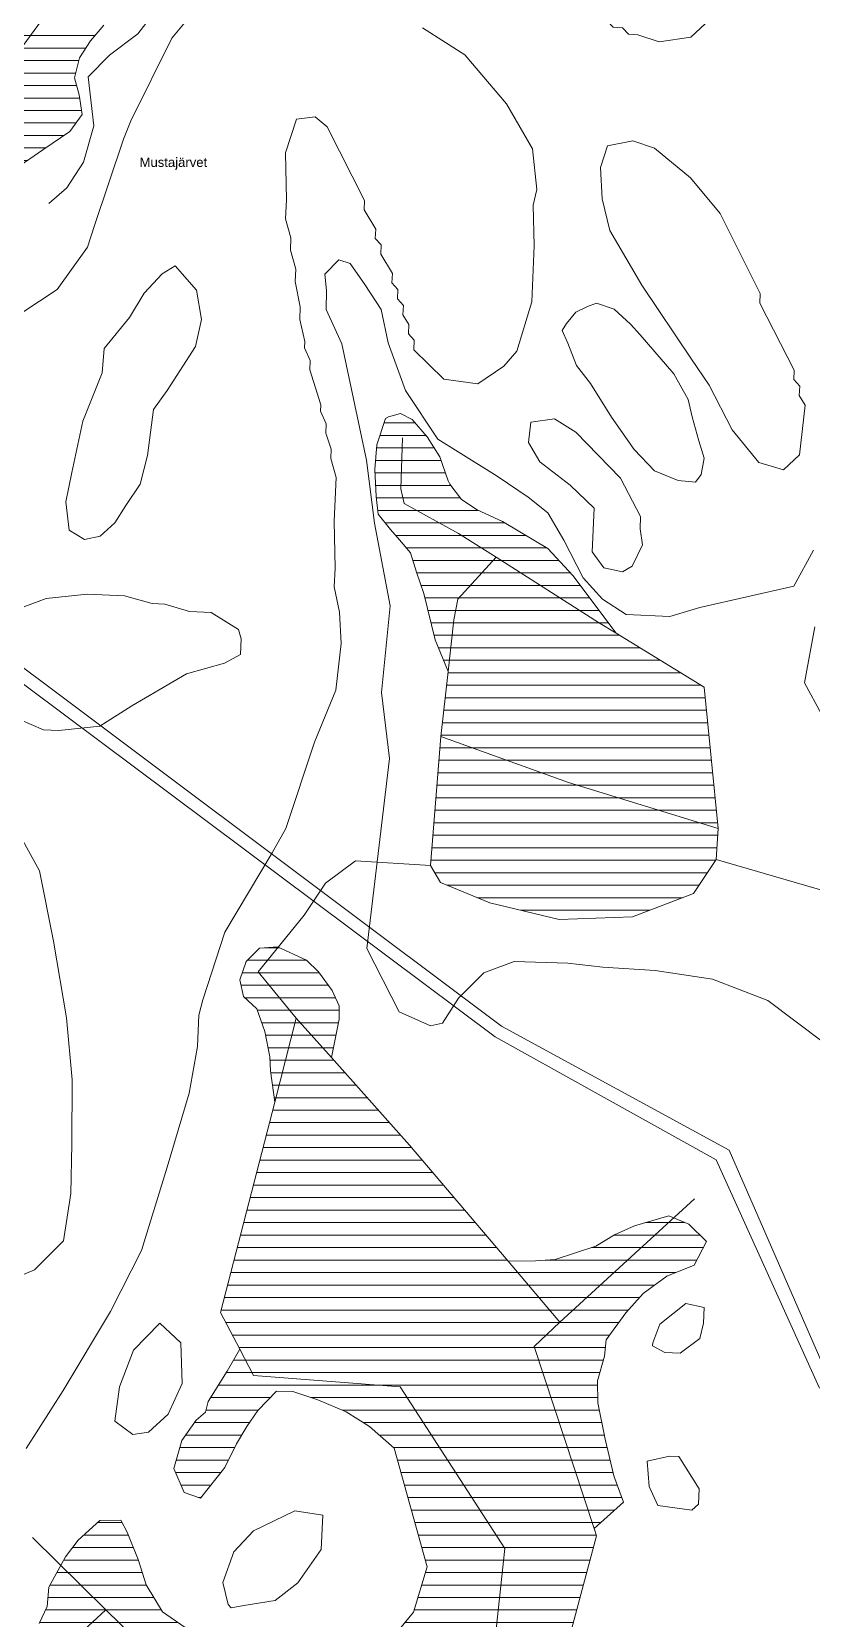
# Model space of a CAD drawing. Header units: millimetres. Extents: x 396621004 to 402046651, y 6785344214 to 6789799943.
# Drawn here: x 398049689 to 398299774, y 6787338604 to 6787846776 of the extents above; entities that cross this region are included whole.
import ezdxf

# ---------------------------------------------------------------- set-up
doc = ezdxf.new("R2010")
doc.units = ezdxf.units.MM
doc.header["$MEASUREMENT"] = 0
for name, color, linetype, lineweight in [('02 Korkeuskayrat_Kynä_nro__2', 8, 'Continuous', 15), ('02 Nimistö_Kynä_nro__41', 7, 'Continuous', 35), ('02 Suot_Kynä_nro__101', 252, 'Continuous', 15)]:
    doc.layers.add(name, color=color, linetype=linetype, lineweight=lineweight)
for name, color, linetype, lineweight, true_color in [('02 Maaston rajat_Kynä_nro__82', 7, 'Continuous', 20, 0xaaaaaa), ('02 Suot_Kynä_nro__102', 7, 'Continuous', 15, 0xcccccc), ('02 Tiet_Kynä_nro__102', 7, 'Continuous', 15, 0xcccccc), ('02 Vesialueet_Kynä_nro__105', 7, 'Continuous', 15, 0xcae6ff)]:
    doc.layers.add(name, color=color, linetype=linetype, lineweight=lineweight, true_color=true_color)
doc.styles.add('LUOTU_TYYLI_5', font='')
doc.styles.get('LUOTU_TYYLI_5').set_extended_font_data('Arial')
pattern_1 = [(0, (1245072124.6, 6788065563.7), (0, 4000), [])]

msp = doc.modelspace()

# ---------------------------------------------------------------- hatches: boundary and pattern name
at = {"layer": '02 Suot_Kynä_nro__102', "linetype": 'Continuous', "lineweight": 15, "true_color": 0xcccccc}
h = msp.add_hatch(dxfattribs=at)
h.set_pattern_fill('KAJO___suo', color=254, style=0, pattern_type=2)
h.set_pattern_definition(pattern_1)
h.paths.add_polyline_path([(398287430.92, 6788080109.44), (398283817.23, 6788095602.98), (398283556.1, 6788103084.69), (398283581.37, 6788106065.37), (398283008.57, 6788108906.02), (398281433.37, 6788114417.29), (398281197.51, 6788115317.49), (398280355.15, 6788119928.55), (398280279.34, 6788125569.84), (398283303.39, 6788137992.68), (398287877.37, 6788152405.98), (398291676.38, 6788159617.63), (398294666.73, 6788166429.18), (398296470.56, 6788168480.71), (398286024.19, 6788175771.32), (398273018.26, 6788186883.86), (398273793.22, 6788192855.23), (398281037.46, 6788209038.93), (398287498.31, 6788218751.15), (398308548.71, 6788230303.8), (398327577.47, 6788241436.34), (398349293.34, 6788256459.78), (398356318.56, 6788278664.86), (398355294.26, 6788285162.72), (398349529.2, 6788277374.57), (398338140.58, 6788266552.09), (398325547.4, 6788260330.67), (398311345.33, 6788254309.29), (398297926.64, 6788258890.34), (398288711.3, 6788266482.07), (398278291.39, 6788276884.45), (398264274.63, 6788284266.14), (398249255.48, 6788295658.75), (398235221.87, 6788310652.18), (398225408.46, 6788319044.1), (398213590.24, 6788324235.29), (398200988.64, 6788321814.73), (398188782.94, 6788319194.13), (398176383.5, 6788318784.04), (398168372.73, 6788320974.54), (398161566.51, 6788319764.26), (398154179.07, 6788312342.57), (398149588.25, 6788304540.78), (398151003.4, 6788294928.58), (398153816.86, 6788283325.93), (398159216.35, 6788274753.97), (398143683.35, 6788227023.05), (398131494.5, 6788224852.55), (398125892.86, 6788225852.78), (398118480.15, 6788229043.51), (398112069.84, 6788235645.02), (398104454.97, 6788239435.89), (398098457.41, 6788235224.92), (398090876.23, 6788223002.13), (398087489.97, 6788211989.61), (398073936.51, 6788175751.32), (398070550.25, 6788163538.52), (398072369.74, 6788152936.1), (398074391.38, 6788138322.75), (398075478.02, 6788131761.25), (398077592.33, 6788129590.76), (398080287.86, 6788127010.17), (398083362.44, 6788125109.73), (398086352.8, 6788123369.33), (398088163.86, 6788122429.12), (398095812.42, 6788120668.72), (398101380.38, 6788119358.42), (398105137.27, 6788117758.05), (398116829.14, 6788107505.7), (398124654.6, 6788095522.96), (398128192.48, 6788086880.99), (398132244.2, 6788075038.28), (398135891.59, 6788064685.91), (398140187.59, 6788052033.01), (398141931.26, 6788041200.54), (398141072.06, 6788028177.56), (398138241.75, 6788019665.61), (398135251.4, 6788009973.39), (398135234.55, 6788001881.54), (398135512.53, 6787992669.43), (398131797.75, 6787981696.92), (398122910.93, 6787969844.21), (398114967.54, 6787962782.59), (398104328.61, 6787956141.08), (398093293.79, 6787951349.98), (398080254.16, 6787947259.04), (398068789.73, 6787943668.22), (398060458.86, 6787938767.1), (398057712.79, 6787934526.13), (398054191.75, 6787927414.5), (398045608.18, 6787915941.88), (398036603.42, 6787898917.98), (398032415.87, 6787885500.71), (398037277.3, 6787871331.67), (398037673.21, 6787858298.69), (398040006.53, 6787843685.35), (398040208.69, 6787837163.86), (398038481.87, 6787832232.73), (398034758.67, 6787827401.62), (398028752.69, 6787816669.17), (398018189.58, 6787804636.41), (398011122.24, 6787792443.63), (398001628.92, 6787781871.21), (397992388.3, 6787776790.04), (397983459.36, 6787778700.48), (397973637.52, 6787782651.38), (397963984.15, 6787790603.2), (397954912.01, 6787800035.36), (397942975.87, 6787812598.24), (397930938.64, 6787823160.65), (397920367.11, 6787832652.82), (397908313.03, 6787842725.13), (397892721.08, 6787851947.24), (397884339.66, 6787854837.9), (397874374.63, 6787855788.12), (397866860.84, 6787855638.08), (397857165.35, 6787851577.15), (397851934.34, 6787846806.06), (397849685.25, 6787841404.83), (397848910.29, 6787835433.46), (397850611.84, 6787828851.95), (397856735.75, 6787820560.06), (397866751.33, 6787809587.55), (397878139.94, 6787796054.45), (397888147.1, 6787785081.94), (397909071.15, 6787761096.45), (397937618.5, 6787728749.05), (397940979.49, 6787725588.33), (397946446.36, 6787724838.16), (397952536.58, 6787726558.55), (397959123.78, 6787728258.94), (397964615.92, 6787728008.88), (397974016.58, 6787725578.33), (397980418.46, 6787723277.8), (397984731.31, 6787719076.84), (397987519.5, 6787714435.78), (397991377.48, 6787700252.53), (397993543.2, 6787690228.45), (397997105.48, 6787694281.17), (397997375.03, 6787705753.79), (397997577.2, 6787722277.57), (397999034.47, 6787734470.36), (398005638.52, 6787748913.67), (398011400.21, 6787757555.64), (398018425.44, 6787767297.87), (398025602.29, 6787777790.27), (398029873.02, 6787785322), (398034211.14, 6787792323.6), (398044605.78, 6787802966.03), (398053214.62, 6787809017.42), (398061916.13, 6787814868.76), (398065900.46, 6787820310), (398064872.79, 6787826541.43), (398063415.52, 6787832062.69), (398064948.6, 6787838464.15), (398068494.91, 6787843915.4), (398072824.61, 6787848886.54), (398081037.55, 6787857348.47), (398087153.03, 6787865500.34), (398088989.36, 6787872922.04), (398090236.05, 6787878923.41), (398094296.19, 6787886285.09), (398100698.07, 6787892006.4), (398108169.75, 6787895427.19), (398113232.29, 6787896367.4), (398120021.65, 6787896257.38), (398126448.81, 6787895167.13), (398134164.76, 6787893076.65), (398142546.18, 6787890085.96), (398153303.03, 6787885734.97), (398165584.54, 6787881634.03), (398174900.96, 6787880073.67), (398190257.06, 6787881734.05), (398200567.46, 6787888535.61), (398211804.45, 6787894306.93), (398229392.79, 6787891636.32), (398235045.04, 6787892488.68), (398221019.8, 6787893936.84), (398215864.6, 6787901678.62), (398213598.67, 6787906789.79), (398211400.12, 6787913401.3), (398205048.78, 6787927704.57), (398206346.01, 6787934156.05), (398198857.49, 6787945508.64), (398193685.44, 6787952750.3), (398189128.31, 6787962472.52), (398181589.25, 6787972834.89), (398178986.38, 6787981456.87), (398179373.86, 6787989948.81), (398182170.47, 6787996330.27), (398188892.45, 6788001031.35), (398196027.18, 6788003701.96), (398207853.82, 6787999661.03), (398216184.69, 6787995770.14), (398225964.41, 6787990819.01), (398236729.68, 6787985317.75), (398252574.35, 6787981586.9), (398262977.41, 6787979106.33), (398274483.95, 6787979076.32), (398284701.7, 6787983617.36), (398294136.05, 6787992689.44), (398297589.7, 6788002541.69), (398297117.98, 6788014084.33), (398294742.55, 6788027707.45), (398295340.53, 6788040839.23), (398291398.4, 6788053313.31)])
h = msp.add_hatch(dxfattribs=at)
h.set_pattern_fill('KAJO___suo', color=254, style=0, pattern_type=2)
h.set_pattern_definition(pattern_1)
h.paths.add_polyline_path([(398218703.33, 6787562621.05), (398242137.59, 6787563411.23), (398261730.73, 6787570902.94), (398268932.85, 6787581825.44), (398269589.88, 6787591717.7), (398265142.26, 6787636998.06), (398236923.43, 6787654232.01), (398223041.45, 6787672666.22), (398215022.24, 6787681398.22), (398200483.23, 6787690010.19), (398192430.33, 6787693731.04), (398187350.94, 6787697031.8), (398183636.16, 6787702002.93), (398183097.06, 6787702993.16), (398180494.19, 6787710684.92), (398176341.39, 6787717096.39), (398171565.24, 6787722647.66), (398167799.93, 6787724598.1), (398163992.49, 6787723457.84), (398163057.48, 6787722947.73), (398160235.59, 6787714575.81), (398159570.13, 6787706613.99), (398160067.12, 6787698002.02), (398160698.89, 6787692350.73), (398164657.95, 6787687459.61), (398167564.07, 6787684148.85), (398171076.68, 6787679927.88), (398172980.4, 6787673806.48), (398175338.99, 6787666904.9), (398179003.22, 6787652161.53), (398183130.75, 6787642009.21), (398180805.86, 6787621204.45), (398177453.29, 6787579885), (398180645.81, 6787574403.74), (398196515.74, 6787567942.26)])
h = msp.add_hatch(dxfattribs=at)
h.set_pattern_fill('KAJO___suo', color=254, style=0, pattern_type=2)
h.set_pattern_definition(pattern_1)
h.paths.add_polyline_path([(398202327.98, 6787453176.01), (398170689.2, 6787490364.52), (398145705, 6787518380.93), (398148173.1, 6787530673.74), (398148164.67, 6787534934.71), (398145940.86, 6787539825.83), (398141526.93, 6787545837.21), (398137736.34, 6787549568.06), (398128453.61, 6787553859.04), (398122666.64, 6787553448.95), (398118412.76, 6787549177.97), (398116315.3, 6787543286.62), (398117511.44, 6787537955.4), (398121790.6, 6787533954.49), (398124385.04, 6787526782.85), (398125926.55, 6787518680.99), (398126162.41, 6787514159.96), (398127535.44, 6787504087.66), (398110225.09, 6787436802.26), (398116365.84, 6787425009.56), (398112339.39, 6787417987.96), (398106266.03, 6787408325.75), (398105314.17, 6787404864.96), (398102408.05, 6787402284.37), (398097775.11, 6787395782.88), (398095256.47, 6787386910.85), (398098566.92, 6787379199.08), (398103730.54, 6787377398.67), (398111564.43, 6787387220.92), (398115253.94, 6787394772.65), (398118589.65, 6787400343.92), (398122135.96, 6787405395.08), (398128108.24, 6787411616.5), (398133297.14, 6787411456.46), (398141383.73, 6787408795.86), (398150439.03, 6787405014.99), (398157935.97, 6787400323.92), (398165803.55, 6787393352.32), (398176391.93, 6787355413.64), (398172045.39, 6787340880.32), (398164506.32, 6787331798.24), (398156116.49, 6787325516.8), (398149116.53, 6787321405.86), (398133718.32, 6787319545.44), (398126474.08, 6787319965.53), (398117595.68, 6787322476.11), (398113013.28, 6787325496.8), (398106763.02, 6787330117.86), (398100276.9, 6787335008.97), (398091600.66, 6787341020.35), (398086327.53, 6787349592.31), (398083792.04, 6787357754.18), (398080287.86, 6787366476.17), (398078257.78, 6787370357.06), (398071485.26, 6787370247.04), (398064603.24, 6787363875.58), (398060534.67, 6787358604.37), (398055211, 6787348882.15), (398054604.51, 6787342650.72), (398052035.33, 6787337289.5), (398047115.99, 6787334568.87), (398042937.92, 6787327297.21), (398042685.21, 6787318535.21), (398042895.8, 6787313514.06), (398051386.72, 6787308762.97), (398056381.87, 6787312733.88), (398062901.69, 6787317124.88), (398071257.83, 6787322906.21), (398081416.61, 6787325316.76), (398085721.03, 6787326076.93), (398092013.41, 6787323566.36), (398104235.96, 6787311743.65), (398104994.07, 6787311143.51), (398105263.63, 6787304151.92), (398103494.69, 6787295229.87), (398097177.04, 6787290088.7), (398091684.89, 6787286147.8), (398085560.99, 6787284237.36), (398073565.88, 6787276165.51), (398058260.32, 6787271534.45), (398050249.54, 6787267243.47), (398043106.39, 6787265142.99), (398035213.54, 6787267353.5), (398025779.18, 6787263912.71), (398009715.51, 6787273104.81), (397994443.64, 6787282636.99), (397992531.5, 6787292119.16), (397988985.2, 6787295840.01), (397983307.74, 6787301671.35), (397980940.72, 6787304071.9), (397975271.69, 6787305652.26), (397963756.72, 6787297290.35), (397957784.44, 6787289368.53), (397949032.39, 6787276595.61), (397947052.86, 6787268443.75), (397948307.96, 6787259851.78), (397950557.05, 6787250949.74), (397951963.78, 6787240597.38), (397959056.39, 6787233175.68), (397970428.16, 6787230515.07), (397976855.31, 6787233395.73), (397987906.98, 6787235666.25), (398031810.43, 6787238736.95), (398033756.27, 6787244168.19), (398050620.18, 6787247679), (398064847.52, 6787257771.3), (398083867.86, 6787256010.9), (398106847.25, 6787253270.27), (398131351.3, 6787251069.77), (398135655.73, 6787247979.06), (398134147.92, 6787242807.88), (398105533.18, 6787170601.36), (398108405.6, 6787161829.35), (398105331.01, 6787153567.46), (398105010.92, 6787143565.18), (398107959.16, 6787133872.96), (398117132.38, 6787127831.58), (398128453.61, 6787119909.76), (398138469.19, 6787124090.72), (398144003.45, 6787127021.39), (398152898.7, 6787132912.74), (398160960.02, 6787133512.88), (398198655.32, 6787197257.46), (398237824.74, 6787193016.49), (398276252.89, 6787266563.32), (398246526.25, 6787276905.68), (398231675.57, 6787282606.99), (398214609.49, 6787305352.19), (398230597.35, 6787365305.91), (398229839.24, 6787367616.43), (398239239.9, 6787376088.37), (398236224.27, 6787384530.3), (398233385.54, 6787396212.98), (398231052.22, 6787407875.64), (398230959.57, 6787414897.25), (398233166.53, 6787422789.06), (398233722.48, 6787428020.25), (398239989.59, 6787436672.23), (398245608.09, 6787442863.65), (398253197.69, 6787448434.92), (398261924.47, 6787451945.73), (398265866.68, 6787459487.45), (398260172.37, 6787465068.73), (398253812.61, 6787467699.33), (398242853.59, 6787464568.61), (398236418.01, 6787461687.96), (398230445.73, 6787458017.12), (398217414.53, 6787453766.14), (398211130.57, 6787453376.05)])

# ---------------------------------------------------------------- linework, layer by layer
at = {"layer": '02 Korkeuskayrat_Kynä_nro__2', "color": 8, "linetype": 'Continuous', "lineweight": 15, "flags": 128}
for points in [[(398204383.32, 6787858658.77), (398205242.52, 6787855618.08), (398207104.12, 6787852527.37), (398227126.86, 6787852607.39), (398232029.35, 6787850376.88), (398234034.15, 6787850286.86), (398235937.87, 6787848196.38), (398238936.65, 6787848056.35), (398240840.37, 6787845965.87), (398243839.14, 6787845835.84), (398250738.02, 6787843515.31), (398260820.98, 6787845055.66), (398267088.09, 6787850766.97), (398269412.99, 6787857668.55), (398261873.93, 6787868030.92), (398259877.55, 6787868120.94), (398251976.28, 6787870491.48), (398226865.73, 6787868641.06), (398216782.76, 6787867100.71), (398209698.57, 6787865420.32), (398205469.96, 6787860609.22)], [(398290505.51, 6787706533.97), (398282604.24, 6787708894.51), (398274071.2, 6787719306.89), (398266717.46, 6787733660.18), (398261090.54, 6787741922.07), (398245161.64, 6787765677.5), (398234952.32, 6787783171.5), (398232416.84, 6787793293.82), (398231877.73, 6787803336.12), (398234194.2, 6787810237.7), (398242280.79, 6787811868.07), (398249179.66, 6787809547.54), (398260753.6, 6787800005.36), (398270238.49, 6787788552.74), (398283084.38, 6787762936.87), (398282941.18, 6787759946.19), (398293967.58, 6787738411.26), (398293832.8, 6787735410.58), (398295736.52, 6787733320.1), (398295601.75, 6787730329.41), (398297463.35, 6787727238.71), (398295728.1, 6787711295.06)], [(398066026.82, 6787722107.53), (398072243.38, 6787737611.08), (398072849.88, 6787745352.85), (398081062.82, 6787755255.12), (398085678.92, 6787763056.9), (398091474.31, 6787769308.33), (398095601.84, 6787771878.92), (398102517.56, 6787764047.13), (398104092.76, 6787754704.99), (398102189.04, 6787746013), (398093032.66, 6787731899.77), (398088745.08, 6787725828.39), (398086824.52, 6787711135.02), (398084398.54, 6787701972.93), (398079824.56, 6787695161.37), (398076311.95, 6787689560.09), (398071611.62, 6787685269.11), (398066549.08, 6787684248.87), (398061680.27, 6787687219.55), (398060585.22, 6787696291.63), (398062522.63, 6787705733.79)], [(398255387.81, 6787737261), (398260020.75, 6787729029.12), (398261275.86, 6787723457.84), (398263432.28, 6787715836.1), (398265184.37, 6787710244.82), (398264190.4, 6787705033.63), (398262328.8, 6787702613.07), (398256836.65, 6787703113.19), (398249213.36, 6787706213.9), (398242752.51, 6787713025.46), (398235457.73, 6787723387.83), (398228693.64, 6787734220.31), (398224187.05, 6787739931.61), (398221508.36, 6787747073.25), (398219688.88, 6787751164.18), (398221045.07, 6787753364.68), (398223968.03, 6787756985.51), (398227809.16, 6787758815.93), (398230614.2, 6787759946.19), (398236283.24, 6787757925.73), (398241581.64, 6787753174.64), (398244681.5, 6787749773.86)], [(398209605.91, 6787721757.45), (398217170.24, 6787722917.72), (398223976.46, 6787718596.73), (398238321.73, 6787703923.37), (398244765.73, 6787691610.56), (398244580.42, 6787687619.64), (398245355.38, 6787682578.49), (398242036.51, 6787675726.92), (398238945.07, 6787673856.5), (398232998.06, 6787675136.79), (398229232.74, 6787680317.97), (398229872.93, 6787694301.17), (398222199.09, 6787701662.86), (398212528.88, 6787709114.56), (398208814.1, 6787715295.98)], [(398116820.71, 6787652441.6), (398116593.28, 6787647440.45), (398111463.35, 6787644679.82), (398099291.34, 6787641229.03), (398081804.09, 6787631016.69), (398071485.26, 6787624485.2), (398058411.94, 6787623084.88), (398053416.79, 6787623314.93), (398045557.63, 6787626675.7), (398041699.66, 6787629856.43), (398040882.57, 6787633897.35), (398038069.12, 6787638038.3), (398039711.7, 6787651971.49), (398047208.65, 6787662643.93), (398054343.38, 6787665314.54), (398067425.12, 6787666724.86), (398079411.81, 6787666174.74), (398088307.06, 6787663764.19), (398092308.24, 6787663574.14), (398100209.51, 6787661213.6), (398107201.04, 6787660893.53), (398115961.51, 6787655482.29)], [(398248590.02, 6787426139.82), (398252498.54, 6787423959.32), (398257493.69, 6787423729.27), (398263718.68, 6787428450.35), (398264940.09, 6787433391.48), (398265175.95, 6787438392.63), (398259220.51, 6787439662.92), (398250914.91, 6787433041.4), (398248640.56, 6787427140.05)], [(398082098.91, 6787397743.33), (398076286.68, 6787402014.3), (398077794.49, 6787412956.81), (398082343.2, 6787424759.51), (398090741.46, 6787433381.48), (398097463.44, 6787427070.04), (398097867.77, 6787414037.05), (398093411.72, 6787404234.81), (398087144.61, 6787398513.5)], [(398256979.85, 6787390711.72), (398263508.09, 6787380399.36), (398263280.66, 6787375408.22), (398261191.62, 6787373497.78), (398250249.45, 6787375008.13), (398247528.65, 6787381139.53), (398246896.89, 6787389171.37), (398253981.08, 6787390851.75)], [(398113594.5, 6787342230.63), (398117629.37, 6787343050.81), (398127712.34, 6787344591.17), (398134981.85, 6787350262.46), (398142478.79, 6787360934.91), (398142984.2, 6787371917.42), (398134038.41, 6787373327.74), (398120729.23, 6787366936.28), (398114420.01, 6787360214.74), (398110957.93, 6787350362.49), (398112634.22, 6787343280.87)]]:
    msp.add_lwpolyline(points, close=True, dxfattribs=at)
for points in [[(398046526.34, 6787756785.47), (398057881.26, 6787764267.18), (398067517.78, 6787777840.28), (398069834.25, 6787784741.86), (398079116.98, 6787812348.18), (398081391.34, 6787818249.53), (398094616.28, 6787844675.57), (398104160.14, 6787856248.22)], [(398090623.53, 6787855057.95), (398083699.39, 6787846095.9), (398074618.82, 6787839244.33), (398067787.33, 6787832292.74), (398069581.55, 6787816669.17), (398066296.37, 6787805046.51), (398060905.31, 6787796774.62), (398055168.88, 6787791773.47)], [(398174858.84, 6787847996.33), (398188479.7, 6787839364.36), (398201780.45, 6787823740.79), (398210128.17, 6787809337.49), (398211526.48, 6787796254.5), (398210296.64, 6787791313.37), (398210700.97, 6787778280.38), (398209875.47, 6787760296.27), (398205141.44, 6787744492.66), (398200921.25, 6787739681.55), (398192649.34, 6787734050.27), (398181707.18, 6787735560.61), (398172129.62, 6787745002.77), (398172272.82, 6787748003.46), (398170360.68, 6787750093.94), (398170503.88, 6787753094.62), (398168642.28, 6787756185.33), (398168777.05, 6787759176.01), (398166873.34, 6787761266.49), (398167008.11, 6787764267.18), (398165104.4, 6787766357.66), (398165239.17, 6787769348.34), (398161524.39, 6787775529.76), (398161659.17, 6787778530.44), (398159755.45, 6787780610.92), (398159890.23, 6787783611.6), (398156167.03, 6787789793.02), (398156301.8, 6787792783.7), (398144374.08, 6787816359.1), (398140516.11, 6787819539.82), (398134476.43, 6787818819.66), (398130972.25, 6787807967.18), (398131283.92, 6787792933.74), (398131005.94, 6787786942.37), (398132732.76, 6787780850.97), (398132547.45, 6787776860.06), (398134274.27, 6787770768.67), (398134088.95, 6787766777.75), (398135714.69, 6787758695.9), (398135537.8, 6787754694.99), (398137214.08, 6787747613.37), (398137121.42, 6787745612.91), (398138932.48, 6787741521.98), (398138797.71, 6787738531.29), (398142285.05, 6787727358.74), (398142192.39, 6787725358.28), (398144011.87, 6787721267.34), (398143877.1, 6787718276.66), (398145646.04, 6787713185.49), (398145502.84, 6787710184.81), (398147229.66, 6787704103.41), (398146589.47, 6787690120.22), (398146892.72, 6787675086.78), (398146623.17, 6787669095.41), (398148248.91, 6787661003.55), (398148796.44, 6787650971.26), (398147103.31, 6787636027.84), (398140330.79, 6787619324.02), (398131056.48, 6787591717.7), (398126693.09, 6787583905.92), (398111513.89, 6787558580.12), (398104505.51, 6787536875.16), (398103275.67, 6787531924.02), (398102820.8, 6787521931.74), (398100133.7, 6787507038.33), (398093041.08, 6787483342.91), (398084811.29, 6787456686.81), (398074896.8, 6787437122.34), (398059717.59, 6787411786.54), (398047857.26, 6787393312.31)], [(398303258.74, 6787523312.05), (398285577.74, 6787536655.11), (398267846.21, 6787543476.67), (398249440.79, 6787546327.32), (398232694.81, 6787547337.55), (398221483.09, 6787548607.84), (398204214.85, 6787549147.96), (398194527.79, 6787545577.15), (398186390.66, 6787537435.29), (398181260.73, 6787529393.45), (398177470.14, 6787528563.26), (398167395.6, 6787533034.28), (398157051.5, 6787553308.92), (398164329.43, 6787614122.83), (398161785.52, 6787635287.67), (398164556.87, 6787662974.01), (398159502.75, 6787689520.08), (398156908.3, 6787709684.69), (398149082.84, 6787746883.2), (398144079.26, 6787757885.72), (398144096.11, 6787763897.09), (398143590.7, 6787769188.3), (398148055.17, 6787773739.35), (398151761.52, 6787772569.08), (398156461.85, 6787765837.54), (398161608.63, 6787757835.71), (398163882.98, 6787747203.28), (398169450.94, 6787731909.78), (398179769.76, 6787716406.23), (398186348.54, 6787712345.3), (398198773.25, 6787704513.51), (398208738.29, 6787697791.97), (398215022.24, 6787692740.82), (398220135.33, 6787683988.81), (398226351.89, 6787671926.05), (398232551.61, 6787665124.5), (398240099.1, 6787660273.39), (398254099.01, 6787659633.24), (398263752.37, 6787662443.88), (398293883.35, 6787669335.46), (398300167.3, 6787680828.09)], [(398300554.78, 6787656252.47), (398297235.91, 6787638368.38), (398324511.31, 6787588246.91)], [(398043864.5, 6787593318.07), (398052195.38, 6787578144.6), (398056676.7, 6787555639.45), (398060821.07, 6787531143.85), (398062674.25, 6787511259.3), (398062488.93, 6787490724.6), (398062269.92, 6787474940.99), (398059827.1, 6787459767.52), (398050628.6, 6787450415.38), (398038625.07, 6787445454.24)]]:
    msp.add_lwpolyline(points, dxfattribs=at)
at = {"layer": '02 Maaston rajat_Kynä_nro__82', "color": 253, "linetype": 'Continuous', "lineweight": 20, "true_color": 0xaaaaaa}
msp.add_line((398163057.48, 6787722947.73), (398163992.49, 6787723457.84), dxfattribs=at)
at = {"layer": '02 Maaston rajat_Kynä_nro__82', "color": 253, "linetype": 'Continuous', "lineweight": 20, "true_color": 0xaaaaaa, "flags": 128}
for points in [[(398044605.78, 6787802966.03), (398053214.62, 6787809017.42), (398061916.13, 6787814868.76), (398065900.46, 6787820310), (398064872.79, 6787826541.43), (398063415.52, 6787832062.69), (398064948.6, 6787838464.15), (398068494.91, 6787843915.4), (398072824.61, 6787848886.54)], [(398163057.48, 6787722947.73), (398160235.59, 6787714575.81), (398159570.13, 6787706613.99), (398160067.12, 6787698002.02), (398160698.89, 6787692350.73), (398164657.95, 6787687459.61)], [(398163992.49, 6787723457.84), (398167799.93, 6787724598.1), (398171565.24, 6787722647.66), (398176341.39, 6787717096.39), (398180494.19, 6787710684.92), (398183097.06, 6787702993.16)], [(398183097.06, 6787702993.16), (398183636.16, 6787702002.93), (398187350.94, 6787697031.8), (398192430.33, 6787693731.04), (398200483.23, 6787690010.19), (398215022.24, 6787681398.22), (398223041.45, 6787672666.22), (398236923.43, 6787654232.01)], [(398183130.75, 6787642009.21), (398179003.22, 6787652161.53), (398175338.99, 6787666904.9), (398172980.4, 6787673806.48), (398171076.68, 6787679927.88), (398167564.07, 6787684148.85), (398164657.95, 6787687459.61)], [(398145705, 6787518380.93), (398148173.1, 6787530673.74), (398148164.67, 6787534934.71), (398145940.86, 6787539825.83), (398141526.93, 6787545837.21), (398137736.34, 6787549568.06), (398128453.61, 6787553859.04), (398122666.64, 6787553448.95), (398118412.76, 6787549177.97), (398116315.3, 6787543286.62), (398117511.44, 6787537955.4), (398121790.6, 6787533954.49), (398124385.04, 6787526782.85), (398125926.55, 6787518680.99), (398126162.41, 6787514159.96), (398127535.44, 6787504087.66)], [(398229839.24, 6787367616.43), (398239239.9, 6787376088.37), (398236224.27, 6787384530.3), (398233385.54, 6787396212.98), (398231052.22, 6787407875.64), (398230959.57, 6787414897.25), (398233166.53, 6787422789.06), (398233722.48, 6787428020.25), (398239989.59, 6787436672.23), (398245608.09, 6787442863.65), (398253197.69, 6787448434.92), (398261924.47, 6787451945.73), (398265866.68, 6787459487.45), (398260172.37, 6787465068.73), (398253812.61, 6787467699.33), (398242853.59, 6787464568.61), (398236418.01, 6787461687.96), (398230445.73, 6787458017.12), (398217414.53, 6787453766.14), (398211130.57, 6787453376.05), (398202327.98, 6787453176.01)], [(398116365.84, 6787425009.56), (398112339.39, 6787417987.96), (398106266.03, 6787408325.75), (398105314.17, 6787404864.96), (398102408.05, 6787402284.37), (398097775.11, 6787395782.88), (398095256.47, 6787386910.85), (398098566.92, 6787379199.08), (398103730.54, 6787377398.67), (398111564.43, 6787387220.92), (398115253.94, 6787394772.65), (398118589.65, 6787400343.92), (398122135.96, 6787405395.08), (398128108.24, 6787411616.5), (398133297.14, 6787411456.46), (398141383.73, 6787408795.86), (398150439.03, 6787405014.99), (398157935.97, 6787400323.92), (398165803.55, 6787393352.32), (398176391.93, 6787355413.64), (398172045.39, 6787340880.32), (398164506.32, 6787331798.24)], [(398100276.9, 6787335008.97), (398091600.66, 6787341020.35), (398086327.53, 6787349592.31), (398083792.04, 6787357754.18), (398080287.86, 6787366476.17), (398078257.78, 6787370357.06), (398071485.26, 6787370247.04), (398064603.24, 6787363875.58), (398060534.67, 6787358604.37), (398055211, 6787348882.15), (398054604.51, 6787342650.72), (398052035.33, 6787337289.5)]]:
    msp.add_lwpolyline(points, dxfattribs=at)
at = {"layer": '02 Suot_Kynä_nro__101', "color": 252, "linetype": 'Continuous', "lineweight": 15, "flags": 128}
for points in [[(398072824.61, 6787848886.54), (398068494.91, 6787843915.4), (398064948.6, 6787838464.15), (398063415.52, 6787832062.69), (398064872.79, 6787826541.43), (398065900.46, 6787820310), (398061916.13, 6787814868.76), (398053214.62, 6787809017.42), (398044605.78, 6787802966.03)], [(398164506.32, 6787331798.24), (398172045.39, 6787340880.32), (398176391.93, 6787355413.64), (398165803.55, 6787393352.32), (398157935.97, 6787400323.92), (398150439.03, 6787405014.99), (398141383.73, 6787408795.86), (398133297.14, 6787411456.46), (398128108.24, 6787411616.5), (398122135.96, 6787405395.08), (398118589.65, 6787400343.92), (398115253.94, 6787394772.65), (398111564.43, 6787387220.92), (398103730.54, 6787377398.67), (398098566.92, 6787379199.08), (398095256.47, 6787386910.85), (398097775.11, 6787395782.88), (398102408.05, 6787402284.37), (398105314.17, 6787404864.96), (398106266.03, 6787408325.75), (398112339.39, 6787417987.96), (398116365.84, 6787425009.56), (398110225.09, 6787436802.26), (398127535.44, 6787504087.66), (398126162.41, 6787514159.96), (398125926.55, 6787518680.99), (398124385.04, 6787526782.85), (398121790.6, 6787533954.49), (398117511.44, 6787537955.4), (398116315.3, 6787543286.62), (398118412.76, 6787549177.97), (398122666.64, 6787553448.95), (398128453.61, 6787553859.04), (398137736.34, 6787549568.06), (398141526.93, 6787545837.21), (398145940.86, 6787539825.83), (398148164.67, 6787534934.71), (398148173.1, 6787530673.74), (398145705, 6787518380.93), (398170689.2, 6787490364.52), (398202327.98, 6787453176.01), (398211130.57, 6787453376.05), (398217414.53, 6787453766.14), (398230445.73, 6787458017.12), (398236418.01, 6787461687.96), (398242853.59, 6787464568.61), (398253812.61, 6787467699.33), (398260172.37, 6787465068.73), (398265866.68, 6787459487.45), (398261924.47, 6787451945.73), (398253197.69, 6787448434.92), (398245608.09, 6787442863.65), (398239989.59, 6787436672.23), (398233722.48, 6787428020.25), (398233166.53, 6787422789.06), (398230959.57, 6787414897.25), (398231052.22, 6787407875.64), (398233385.54, 6787396212.98), (398236224.27, 6787384530.3), (398239239.9, 6787376088.37), (398229839.24, 6787367616.43), (398230597.35, 6787365305.91), (398214609.49, 6787305352.19)], [(398052035.33, 6787337289.5), (398054604.51, 6787342650.72), (398055211, 6787348882.15), (398060534.67, 6787358604.37), (398064603.24, 6787363875.58), (398071485.26, 6787370247.04), (398078257.78, 6787370357.06), (398080287.86, 6787366476.17), (398083792.04, 6787357754.18), (398086327.53, 6787349592.31), (398091600.66, 6787341020.35), (398100276.9, 6787335008.97)]]:
    msp.add_lwpolyline(points, dxfattribs=at)
msp.add_lwpolyline([(398236923.43, 6787654232.01), (398265142.26, 6787636998.06), (398269589.88, 6787591717.7), (398268932.85, 6787581825.44), (398261730.73, 6787570902.94), (398242137.59, 6787563411.23), (398218703.33, 6787562621.05), (398196515.74, 6787567942.26), (398180645.81, 6787574403.74), (398177453.29, 6787579885), (398180805.86, 6787621204.45), (398183130.75, 6787642009.21), (398179003.22, 6787652161.53), (398175338.99, 6787666904.9), (398172980.4, 6787673806.48), (398171076.68, 6787679927.88), (398167564.07, 6787684148.85), (398164657.95, 6787687459.61), (398160698.89, 6787692350.73), (398160067.12, 6787698002.02), (398159570.13, 6787706613.99), (398160235.59, 6787714575.81), (398163057.48, 6787722947.73), (398163992.49, 6787723457.84), (398167799.93, 6787724598.1), (398171565.24, 6787722647.66), (398176341.39, 6787717096.39), (398180494.19, 6787710684.92), (398183097.06, 6787702993.16), (398183636.16, 6787702002.93), (398187350.94, 6787697031.8), (398192430.33, 6787693731.04), (398200483.23, 6787690010.19), (398215022.24, 6787681398.22), (398223041.45, 6787672666.22)], close=True, dxfattribs=at)
at = {"layer": '02 Tiet_Kynä_nro__102', "color": 254, "linetype": 'Continuous', "lineweight": 15, "true_color": 0xcccccc, "flags": 128}
msp.add_lwpolyline([(398302084.54, 6787412619.43), (398268996.4, 6787485662.14), (398198180.71, 6787525044.34), (397898432.23, 6787748863.66), (397900749.05, 6787752637.85), (398200218.47, 6787528471.01), (398273129.73, 6787488727.51), (398305848.08, 6787413974.34), (398307212.7, 6787407942.96), (398309402.81, 6787392429.41), (398314499.05, 6787364002.9), (398321263.15, 6787339657.33), (398324405.12, 6787326544.33)], dxfattribs=at)
at = {"layer": '02 Vesialueet_Kynä_nro__105', "color": 254, "linetype": 'Continuous', "lineweight": 15, "true_color": 0xcae6ff}
for p, q in [((398180805.86, 6787621204.45), (398183130.75, 6787642009.21)), ((398177453.29, 6787579885), (398180805.86, 6787621204.45)), ((398269589.88, 6787591717.7), (398268932.85, 6787581825.44)), ((398134451.16, 6787530993.81), (398127535.44, 6787504087.66)), ((398145705, 6787518380.93), (398134451.16, 6787530993.81)), ((398262076.09, 6787473170.58), (398218863.37, 6787433751.56)), ((398218863.37, 6787433751.56), (398202327.98, 6787453176.01)), ((398218863.37, 6787433751.56), (398210642.01, 6787425899.77)), ((398116365.84, 6787425009.56), (398120729.23, 6787416617.64)), ((398229839.24, 6787367616.43), (398210642.01, 6787425899.77)), ((398073397.41, 6787341570.48), (398049971.57, 6787364815.79)), ((398092013.41, 6787323566.36), (398073397.41, 6787341570.48))]:
    msp.add_line(p, q, dxfattribs=at)
at = {"layer": '02 Vesialueet_Kynä_nro__105', "color": 254, "linetype": 'Continuous', "lineweight": 15, "true_color": 0xcae6ff, "flags": 128}
for points in [[(397995816.68, 6787775689.79), (398010776.87, 6787793183.79), (398082166.3, 6787890516.06), (398094102.45, 6787905799.56)], [(398168431.69, 6787716786.32), (398167909.43, 6787700502.59), (398169012.91, 6787695771.51), (398186449.62, 6787686209.32), (398198486.85, 6787678547.57)], [(398183130.75, 6787642009.21), (398184975.51, 6787658482.98), (398186188.49, 6787665174.51), (398198486.85, 6787678547.57)], [(398198486.85, 6787678547.57), (398231229.12, 6787657712.8), (398236923.43, 6787654232.01)], [(398236923.43, 6787654232.01), (398265142.26, 6787636998.06), (398269589.88, 6787591717.7)], [(398180805.86, 6787621204.45), (398221676.83, 6787606461.08), (398269589.88, 6787591717.7)], [(398134451.16, 6787530993.81), (398122262.31, 6787545847.21), (398136944.53, 6787564021.37), (398143834.98, 6787574223.7), (398153463.07, 6787581375.34), (398177453.29, 6787579885)], [(398268932.85, 6787581825.44), (398261730.73, 6787570902.94), (398242137.59, 6787563411.23), (398218703.33, 6787562621.05), (398196515.74, 6787567942.26), (398180645.81, 6787574403.74), (398177453.29, 6787579885)], [(398379238.99, 6787517980.83), (398327097.33, 6787564931.58), (398268932.85, 6787581825.44)], [(398202327.98, 6787453176.01), (398170689.2, 6787490364.52), (398145705, 6787518380.93)], [(398127535.44, 6787504087.66), (398110225.09, 6787436802.26), (398116365.84, 6787425009.56)], [(398194384.59, 6787297640.43), (398201291.89, 6787361234.97), (398167690.42, 6787413036.83), (398120729.23, 6787416617.64)], [(398231675.57, 6787282606.99), (398214609.49, 6787305352.19), (398230597.35, 6787365305.91), (398229839.24, 6787367616.43)], [(398073397.41, 6787341570.48), (398014719.09, 6787287518.11), (398009715.51, 6787273104.81)]]:
    msp.add_lwpolyline(points, dxfattribs=at)

# ---------------------------------------------------------------- texts
at = {"layer": '02 Nimistö_Kynä_nro__41', "color": 7, "linetype": 'Continuous', "lineweight": 35, "insert": (398084245.54, 6787802592.49), "char_height": 3000, "attachment_point": 7, "style": 'LUOTU_TYYLI_5'}
msp.add_mtext('\\A1;{\\pql;\\fArial|b0|i0|c0|p34;Mustajärvet}', dxfattribs=at)

doc.saveas('drawing.dxf')
